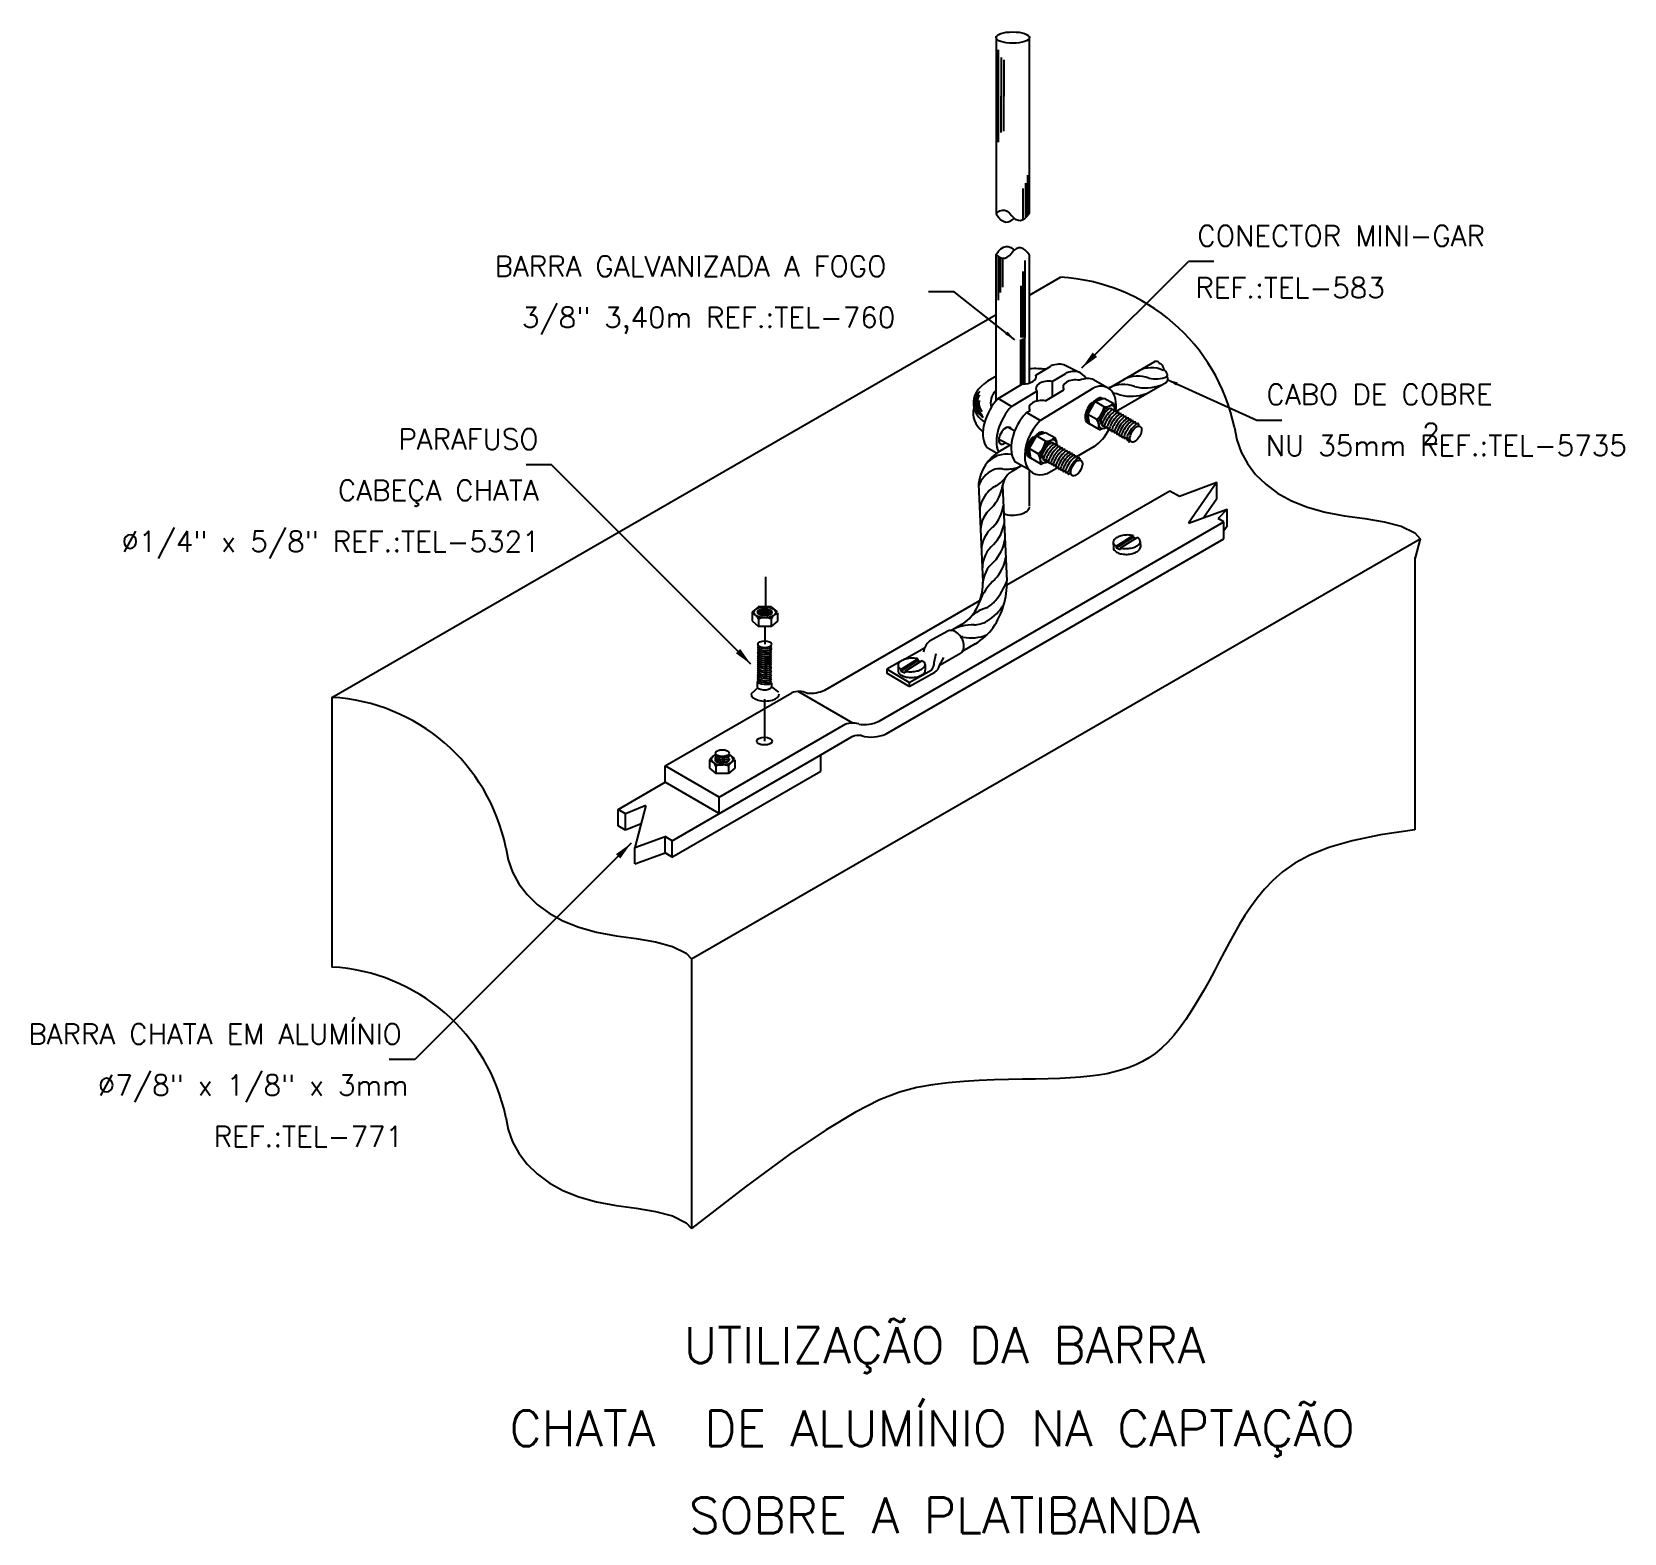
# Model space of a CAD drawing. Header units: millimetres. Extents: x -6509.2 to -6493.7, y -4498 to -4483.3.
import ezdxf
from ezdxf.enums import TextEntityAlignment as Align

# ---------------------------------------------------------------- set-up
doc = ezdxf.new("R2010")
doc.units = ezdxf.units.MM
doc.header["$LTSCALE"] = 10
doc.linetypes.add('DASHDOT', pattern=[1, 0.5, -0.25, 0, -0.25])
doc.layers.add('Termotécnica', color=7, linetype='Continuous')
doc.styles.add('r140', font='romans.shx')
doc.styles.add('r80', font='romans.shx')

msp = doc.modelspace()

# ---------------------------------------------------------------- linework, layer by layer
at = {"layer": 'Termotécnica', "color": 2}
for p, q in [((-6499.801, -4483.353), (-6499.801, -4483.352)), ((-6499.801, -4483.353), (-6499.801, -4485.089)), ((-6499.474, -4485.082), (-6499.474, -4483.355)), ((-6499.801, -4486.916), (-6499.801, -4485.486)), ((-6499.474, -4486.741), (-6499.474, -4485.493)), ((-6498.962, -4486.594), (-6497.921, -4485.553)), ((-6497.671, -4485.553), (-6497.921, -4485.553)), ((-6499.474, -4485.882), (-6499.171, -4485.708)), ((-6500.21, -4485.85), (-6500.46, -4485.85)), ((-6499.617, -4486.319), (-6500.21, -4485.85)), ((-6506.294, -4489.814), (-6499.801, -4486.071)), ((-6498.703, -4486.794), (-6498.249, -4486.532)), ((-6498.626, -4487.015), (-6498.136, -4486.732)), ((-6498.129, -4486.707), (-6497.25, -4487.103)), ((-6498.905, -4487.048), (-6498.833, -4486.923)), ((-6498.743, -4486.892), (-6498.833, -4486.923)), ((-6498.745, -4486.974), (-6498.833, -4486.923)), ((-6498.648, -4486.946), (-6498.743, -4486.892)), ((-6498.817, -4487.098), (-6498.905, -4487.048)), ((-6498.887, -4487.141), (-6498.905, -4487.048)), ((-6498.866, -4486.932), (-6498.854, -4486.938)), ((-6498.855, -4486.933), (-6498.846, -4486.946)), ((-6498.855, -4486.933), (-6498.843, -4486.94)), ((-6498.854, -4486.938), (-6498.848, -4486.948)), ((-6498.672, -4486.991), (-6498.675, -4487.011)), ((-6498.672, -4486.991), (-6498.675, -4487.011)), ((-6498.648, -4487.003), (-6498.651, -4487.024)), ((-6498.63, -4487.014), (-6498.641, -4486.956)), ((-6498.624, -4487.017), (-6498.627, -4487.038)), ((-6498.601, -4487.03), (-6498.603, -4487.05)), ((-6498.575, -4487.045), (-6498.578, -4487.064)), ((-6498.552, -4487.058), (-6498.555, -4487.078)), ((-6498.528, -4487.072), (-6498.531, -4487.092)), ((-6499.618, -4487.211), (-6499.69, -4487.174)), ((-6499.316, -4487.227), (-6499.406, -4487.258)), ((-6499.221, -4487.282), (-6499.316, -4487.227)), ((-6498.792, -4487.196), (-6498.887, -4487.141)), ((-6498.717, -4487.175), (-6498.78, -4487.197)), ((-6498.773, -4487.143), (-6498.762, -4487.137)), ((-6498.773, -4487.143), (-6498.762, -4487.137)), ((-6498.76, -4487.163), (-6498.739, -4487.151)), ((-6498.736, -4487.177), (-6498.715, -4487.165)), ((-6498.713, -4487.191), (-6498.691, -4487.179)), ((-6498.687, -4487.205), (-6498.666, -4487.193)), ((-6498.664, -4487.219), (-6498.643, -4487.207)), ((-6498.64, -4487.233), (-6498.619, -4487.22)), ((-6498.617, -4487.246), (-6498.595, -4487.234)), ((-6498.505, -4487.086), (-6498.507, -4487.105)), ((-6498.482, -4487.099), (-6498.484, -4487.119)), ((-6498.458, -4487.113), (-6498.461, -4487.132)), ((-6498.434, -4487.126), (-6498.437, -4487.145)), ((-6498.408, -4487.139), (-6498.411, -4487.164)), ((-6497.25, -4487.103), (-6497.007, -4487.103)), ((-6499.653, -4487.357), (-6499.774, -4487.293)), ((-6499.762, -4487.405), (-6499.667, -4487.35)), ((-6499.478, -4487.383), (-6499.406, -4487.258)), ((-6499.39, -4487.434), (-6499.478, -4487.383)), ((-6499.46, -4487.477), (-6499.478, -4487.383)), ((-6499.439, -4487.267), (-6499.427, -4487.274)), ((-6499.428, -4487.269), (-6499.419, -4487.281)), ((-6499.428, -4487.269), (-6499.416, -4487.276)), ((-6499.427, -4487.274), (-6499.42, -4487.284)), ((-6499.317, -4487.31), (-6499.406, -4487.258)), ((-6499.245, -4487.327), (-6499.248, -4487.346)), ((-6499.221, -4487.338), (-6499.224, -4487.36)), ((-6499.203, -4487.349), (-6499.214, -4487.292)), ((-6499.197, -4487.352), (-6499.2, -4487.373)), ((-6499.174, -4487.366), (-6499.176, -4487.385)), ((-6499.148, -4487.38), (-6499.151, -4487.399)), ((-6498.593, -4487.26), (-6498.572, -4487.248)), ((-6498.57, -4487.273), (-6498.549, -4487.261)), ((-6498.546, -4487.286), (-6498.525, -4487.274)), ((-6498.522, -4487.3), (-6498.5, -4487.287)), ((-6498.501, -4487.318), (-6498.486, -4487.308)), ((-6504.146, -4487.54), (-6504.396, -4487.54)), ((-6502.197, -4489.49), (-6504.146, -4487.54)), ((-6499.365, -4487.531), (-6499.46, -4487.477)), ((-6499.29, -4487.51), (-6499.353, -4487.532)), ((-6499.346, -4487.479), (-6499.335, -4487.473)), ((-6499.333, -4487.499), (-6499.312, -4487.487)), ((-6499.309, -4487.512), (-6499.288, -4487.5)), ((-6499.285, -4487.526), (-6499.264, -4487.514)), ((-6499.26, -4487.54), (-6499.239, -4487.528)), ((-6499.237, -4487.554), (-6499.216, -4487.542)), ((-6499.125, -4487.394), (-6499.128, -4487.413)), ((-6499.101, -4487.408), (-6499.104, -4487.427)), ((-6499.078, -4487.421), (-6499.08, -4487.441)), ((-6499.054, -4487.435), (-6499.057, -4487.454)), ((-6499.031, -4487.448), (-6499.034, -4487.468)), ((-6499.007, -4487.462), (-6499.01, -4487.481)), ((-6498.981, -4487.475), (-6498.984, -4487.495)), ((-6499.644, -4487.602), (-6499.551, -4487.549)), ((-6499.474, -4487.943), (-6499.474, -4487.596)), ((-6499.213, -4487.568), (-6499.192, -4487.556)), ((-6499.189, -4487.582), (-6499.168, -4487.57)), ((-6499.166, -4487.595), (-6499.145, -4487.583)), ((-6499.143, -4487.609), (-6499.122, -4487.597)), ((-6499.119, -4487.622), (-6499.098, -4487.61)), ((-6499.093, -4487.636), (-6499.072, -4487.624)), ((-6499.973, -4487.728), (-6499.929, -4488.688)), ((-6499.737, -4487.742), (-6499.694, -4488.678)), ((-6499.695, -4488.715), (-6498.101, -4487.794)), ((-6498.101, -4487.794), (-6498.009, -4487.847)), ((-6498.009, -4487.847), (-6497.641, -4487.71)), ((-6497.641, -4487.71), (-6497.921, -4488.112)), ((-6497.641, -4487.874), (-6497.641, -4487.71)), ((-6497.921, -4488.112), (-6497.541, -4487.975)), ((-6497.641, -4487.874), (-6497.769, -4488.057)), ((-6497.541, -4487.975), (-6497.631, -4488.066)), ((-6497.541, -4488.14), (-6497.541, -4487.975)), ((-6500.147, -4489.586), (-6497.573, -4488.099)), ((-6497.573, -4488.099), (-6497.631, -4488.066)), ((-6497.573, -4488.263), (-6497.573, -4488.099)), ((-6497.541, -4488.14), (-6497.573, -4488.186)), ((-6502.779, -4492.371), (-6495.656, -4488.265)), ((-6500.875, -4490.17), (-6497.573, -4488.263)), ((-6498.656, -4488.298), (-6498.654, -4488.354)), ((-6498.627, -4488.336), (-6498.462, -4488.233)), ((-6498.627, -4488.353), (-6498.461, -4488.249)), ((-6498.585, -4488.353), (-6498.42, -4488.25)), ((-6498.462, -4488.233), (-6498.461, -4488.249)), ((-6498.461, -4488.249), (-6498.435, -4488.26)), ((-6498.392, -4488.289), (-6498.39, -4488.345)), ((-6498.627, -4488.336), (-6498.627, -4488.353)), ((-6498.627, -4488.353), (-6498.585, -4488.37)), ((-6498.585, -4488.353), (-6498.585, -4488.37)), ((-6495.706, -4488.445), (-6495.706, -4491.11)), ((-6502.126, -4488.931), (-6502.181, -4488.977)), ((-6502.004, -4488.928), (-6502.118, -4488.928)), ((-6501.996, -4488.931), (-6501.942, -4488.978)), ((-6501.474, -4489.742), (-6499.958, -4488.867)), ((-6502.185, -4488.986), (-6502.185, -4489.067)), ((-6502.185, -4489.067), (-6502.124, -4489.121)), ((-6502.123, -4489.047), (-6502.124, -4489.121)), ((-6502, -4489.047), (-6502, -4489.121)), ((-6501.938, -4489.068), (-6502, -4489.121)), ((-6501.938, -4488.987), (-6501.938, -4489.068)), ((-6500.24, -4489.16), (-6500.134, -4489.099)), ((-6502, -4489.121), (-6502.124, -4489.121)), ((-6500.279, -4489.169), (-6500.452, -4489.266)), ((-6502.133, -4489.351), (-6502.118, -4489.345)), ((-6502.133, -4489.409), (-6502.118, -4489.403)), ((-6502.132, -4489.312), (-6502.124, -4489.309)), ((-6502.132, -4489.331), (-6502.118, -4489.325)), ((-6502.132, -4489.37), (-6502.118, -4489.364)), ((-6502.132, -4489.389), (-6502.118, -4489.384)), ((-6501.995, -4489.363), (-6502.01, -4489.354)), ((-6501.995, -4489.382), (-6502.01, -4489.373)), ((-6501.995, -4489.402), (-6502.01, -4489.393)), ((-6501.995, -4489.421), (-6502.01, -4489.412)), ((-6501.994, -4489.324), (-6502.009, -4489.315)), ((-6501.994, -4489.344), (-6502.009, -4489.335)), ((-6500.154, -4489.39), (-6500.347, -4489.498)), ((-6500.128, -4489.362), (-6500.003, -4489.289)), ((-6502.134, -4489.544), (-6502.119, -4489.538)), ((-6502.133, -4489.428), (-6502.119, -4489.422)), ((-6502.133, -4489.447), (-6502.119, -4489.442)), ((-6502.133, -4489.467), (-6502.119, -4489.461)), ((-6502.133, -4489.486), (-6502.119, -4489.48)), ((-6502.133, -4489.505), (-6502.119, -4489.5)), ((-6502.133, -4489.524), (-6502.119, -4489.518)), ((-6502.133, -4489.563), (-6502.119, -4489.557)), ((-6501.995, -4489.44), (-6502.01, -4489.431)), ((-6501.995, -4489.46), (-6502.01, -4489.451)), ((-6501.995, -4489.479), (-6502.01, -4489.47)), ((-6501.995, -4489.498), (-6502.01, -4489.489)), ((-6501.995, -4489.518), (-6502.01, -4489.509)), ((-6501.995, -4489.537), (-6502.01, -4489.528)), ((-6501.996, -4489.556), (-6502.01, -4489.547)), ((-6501.996, -4489.575), (-6502.01, -4489.567)), ((-6500.759, -4489.502), (-6500.757, -4489.558)), ((-6500.731, -4489.54), (-6500.565, -4489.437)), ((-6500.731, -4489.557), (-6500.565, -4489.453)), ((-6500.731, -4489.54), (-6500.731, -4489.557)), ((-6500.731, -4489.557), (-6500.689, -4489.574)), ((-6500.689, -4489.557), (-6500.523, -4489.454)), ((-6500.689, -4489.557), (-6500.689, -4489.574)), ((-6500.565, -4489.437), (-6500.565, -4489.453)), ((-6500.565, -4489.453), (-6500.539, -4489.464)), ((-6500.495, -4489.493), (-6500.493, -4489.549)), ((-6502.127, -4489.717), (-6502.196, -4489.779)), ((-6502.135, -4489.661), (-6502.136, -4489.699)), ((-6502.135, -4489.603), (-6502.12, -4489.597)), ((-6502.135, -4489.622), (-6502.121, -4489.616)), ((-6502.135, -4489.641), (-6502.121, -4489.635)), ((-6502.135, -4489.661), (-6502.121, -4489.655)), ((-6502.133, -4489.583), (-6502.119, -4489.577)), ((-6501.996, -4489.633), (-6502.011, -4489.625)), ((-6501.996, -4489.653), (-6502.011, -4489.644)), ((-6501.996, -4489.672), (-6502.011, -4489.663)), ((-6501.996, -4489.595), (-6502.01, -4489.586)), ((-6501.996, -4489.614), (-6502.01, -4489.605)), ((-6501.996, -4489.672), (-6501.997, -4489.711)), ((-6501.997, -4489.711), (-6501.929, -4489.764)), ((-6500.945, -4490.046), (-6500.147, -4489.586)), ((-6506.294, -4489.814), (-6506.294, -4492.45)), ((-6503.036, -4490.484), (-6501.798, -4489.769)), ((-6501.202, -4490.065), (-6501.736, -4489.756)), ((-6502.508, -4490.789), (-6501.27, -4490.074)), ((-6501.514, -4490.375), (-6501.207, -4490.198)), ((-6502.508, -4490.789), (-6503.036, -4490.484)), ((-6503.036, -4490.644), (-6503.036, -4490.484)), ((-6502.968, -4491.215), (-6501.514, -4490.375)), ((-6502.601, -4490.425), (-6502.601, -4490.506)), ((-6502.601, -4490.506), (-6502.539, -4490.559)), ((-6502.543, -4490.369), (-6502.597, -4490.416)), ((-6502.547, -4490.375), (-6502.539, -4490.372)), ((-6502.547, -4490.395), (-6502.532, -4490.389)), ((-6502.547, -4490.414), (-6502.532, -4490.408)), ((-6502.543, -4490.432), (-6502.532, -4490.428)), ((-6502.539, -4490.485), (-6502.539, -4490.559)), ((-6502.409, -4490.387), (-6502.424, -4490.379)), ((-6502.409, -4490.406), (-6502.424, -4490.398)), ((-6502.409, -4490.426), (-6502.424, -4490.417)), ((-6502.416, -4490.485), (-6502.416, -4490.559)), ((-6502.354, -4490.505), (-6502.416, -4490.559)), ((-6502.412, -4490.369), (-6502.358, -4490.415)), ((-6502.354, -4490.425), (-6502.354, -4490.505)), ((-6501.514, -4490.535), (-6501.514, -4490.375)), ((-6503.496, -4490.91), (-6503.036, -4490.644)), ((-6502.508, -4490.949), (-6503.036, -4490.644)), ((-6502.969, -4491.375), (-6501.514, -4490.534)), ((-6502.416, -4490.559), (-6502.539, -4490.559)), ((-6502.508, -4490.949), (-6502.508, -4490.789)), ((-6503.496, -4491.07), (-6503.496, -4490.91)), ((-6503.423, -4490.952), (-6503.496, -4490.91)), ((-6503.226, -4490.871), (-6503.423, -4490.952)), ((-6503.423, -4491.112), (-6503.423, -4490.952)), ((-6503.226, -4490.871), (-6503.332, -4491.281)), ((-6503.423, -4491.112), (-6503.496, -4491.07)), ((-6503.272, -4491.05), (-6503.423, -4491.112)), ((-6503.369, -4491.24), (-6505.484, -4493.355)), ((-6503.332, -4491.281), (-6503.037, -4491.175)), ((-6503.332, -4491.441), (-6503.332, -4491.281)), ((-6502.968, -4491.215), (-6503.037, -4491.175)), ((-6503.037, -4491.335), (-6503.037, -4491.175)), ((-6502.968, -4491.375), (-6502.968, -4491.215)), ((-6503.332, -4491.441), (-6503.037, -4491.335)), ((-6502.968, -4491.375), (-6503.037, -4491.335)), ((-6502.779, -4492.371), (-6502.779, -4495.006)), ((-6505.484, -4493.355), (-6505.734, -4493.355))]:
    msp.add_line(p, q, dxfattribs=at)
at = {"layer": 'Termotécnica', "color": 1}
for p, q in [((-6499.776, -4483.937), (-6499.776, -4483.486)), ((-6499.75, -4483.559), (-6499.75, -4483.939)), ((-6499.724, -4483.581), (-6499.724, -4483.939)), ((-6499.776, -4484.388), (-6499.776, -4483.937)), ((-6499.75, -4484.294), (-6499.75, -4483.939)), ((-6499.724, -4484.279), (-6499.724, -4483.939)), ((-6499.492, -4484.711), (-6499.492, -4485.098)), ((-6499.535, -4485.136), (-6499.535, -4484.84)), ((-6499.513, -4484.787), (-6499.513, -4485.12)), ((-6499.777, -4485.933), (-6499.777, -4485.505)), ((-6499.757, -4485.857), (-6499.757, -4485.517)), ((-6499.737, -4485.522), (-6499.737, -4485.803)), ((-6499.539, -4485.65), (-6499.539, -4486.295)), ((-6499.519, -4485.545), (-6499.519, -4486.295)), ((-6499.56, -4485.791), (-6499.56, -4486.295)), ((-6499.519, -4486.749), (-6499.519, -4486.295)), ((-6499.56, -4486.76), (-6499.56, -4486.315)), ((-6499.539, -4486.749), (-6499.539, -4486.305))]:
    msp.add_line(p, q, dxfattribs=at)
at = {"layer": 'Termotécnica', "color": 3}
for p, q in [((-6499.411, -4486.666), (-6499.264, -4486.576)), ((-6498.99, -4486.638), (-6499.125, -4486.571)), ((-6499.78, -4486.894), (-6499.543, -4486.749)), ((-6499.411, -4486.666), (-6499.411, -4486.691)), ((-6499.251, -4486.727), (-6499.12, -4486.647)), ((-6499.251, -4486.727), (-6499.251, -4486.877)), ((-6498.717, -4486.786), (-6498.847, -4486.711)), ((-6499.649, -4486.97), (-6499.78, -4486.894)), ((-6499.649, -4486.97), (-6499.403, -4486.82)), ((-6499.403, -4486.82), (-6499.403, -4486.919)), ((-6499.37, -4487.107), (-6498.841, -4486.785)), ((-6499.316, -4486.916), (-6499.138, -4486.808)), ((-6499.503, -4487.031), (-6499.469, -4487.01)), ((-6499.37, -4487.107), (-6499.503, -4487.031)), ((-6498.626, -4487.036), (-6498.627, -4487.033)), ((-6499.796, -4487.428), (-6499.889, -4487.374)), ((-6499.199, -4487.372), (-6499.199, -4487.369)), ((-6499.012, -4487.459), (-6498.837, -4487.36)), ((-6499.477, -4487.591), (-6499.611, -4487.515)), ((-6499.3, -4487.625), (-6499.193, -4487.563))]:
    msp.add_line(p, q, dxfattribs=at)
at = {"layer": 'Termotécnica', "color": 1, "linetype": 'DASHDOT', "ltscale": 2}
for p, q in [((-6502.054, -4488.635), (-6502.055, -4489.011)), ((-6502.062, -4489.121), (-6502.063, -4489.295)), ((-6502.065, -4489.832), (-6502.066, -4490.242))]:
    msp.add_line(p, q, dxfattribs=at)
at = {"layer": 'Termotécnica', "color": 2, "ltscale": 1.6}
for p, q in [((-6500.502, -4489.333), (-6500.697, -4489.443)), ((-6500.406, -4489.473), (-6500.387, -4489.386)), ((-6500.742, -4489.468), (-6500.869, -4489.539)), ((-6500.869, -4489.539), (-6500.869, -4489.578)), ((-6500.65, -4489.669), (-6500.869, -4489.539)), ((-6500.65, -4489.669), (-6500.434, -4489.548)), ((-6500.65, -4489.708), (-6500.401, -4489.568)), ((-6500.354, -4489.503), (-6500.313, -4489.424)), ((-6500.65, -4489.708), (-6500.869, -4489.578)), ((-6500.65, -4489.669), (-6500.65, -4489.708))]:
    msp.add_line(p, q, dxfattribs=at)
at = {"layer": 'Termotécnica', "color": 2}
for points in [[(-6499.801, -4485.089), (-6499.787, -4485.075), (-6499.763, -4485.06), (-6499.739, -4485.052), (-6499.716, -4485.053), (-6499.692, -4485.063), (-6499.669, -4485.08), (-6499.646, -4485.106)], [(-6499.801, -4485.089), (-6499.777, -4485.121), (-6499.753, -4485.145), (-6499.729, -4485.161), (-6499.705, -4485.168), (-6499.681, -4485.167), (-6499.658, -4485.157), (-6499.635, -4485.14), (-6499.625, -4485.129)], [(-6499.474, -4485.082), (-6499.496, -4485.111), (-6499.518, -4485.133), (-6499.539, -4485.148), (-6499.561, -4485.155), (-6499.582, -4485.154), (-6499.604, -4485.146), (-6499.625, -4485.13), (-6499.646, -4485.106)], [(-6499.801, -4485.485), (-6499.776, -4485.453), (-6499.753, -4485.429), (-6499.729, -4485.414), (-6499.705, -4485.406), (-6499.681, -4485.407), (-6499.658, -4485.417), (-6499.635, -4485.434), (-6499.625, -4485.445)], [(-6499.801, -4485.485), (-6499.787, -4485.499), (-6499.763, -4485.515), (-6499.739, -4485.522), (-6499.716, -4485.521), (-6499.692, -4485.511), (-6499.669, -4485.494), (-6499.646, -4485.468)], [(-6499.474, -4485.493), (-6499.496, -4485.463), (-6499.518, -4485.441), (-6499.539, -4485.426), (-6499.561, -4485.42), (-6499.582, -4485.42), (-6499.604, -4485.429), (-6499.625, -4485.444), (-6499.646, -4485.468)], [(-6497.471, -4487.175), (-6497.471, -4487.175), (-6497.446, -4487.297), (-6497.404, -4487.416), (-6497.343, -4487.529), (-6497.263, -4487.634), (-6497.165, -4487.731), (-6497.048, -4487.817), (-6496.912, -4487.892), (-6496.757, -4487.955), (-6496.583, -4488.003), (-6496.393, -4488.038), (-6496.197, -4488.066), (-6496.008, -4488.098), (-6495.841, -4488.142), (-6495.707, -4488.207), (-6495.656, -4488.265)], [(-6495.656, -4488.265), (-6495.656, -4488.265), (-6495.705, -4488.451)], [(-6495.706, -4491.11), (-6496.041, -4491.158), (-6496.319, -4491.216), (-6496.547, -4491.283), (-6496.732, -4491.357), (-6496.881, -4491.436), (-6497, -4491.519), (-6497.096, -4491.604), (-6497.177, -4491.69), (-6497.247, -4491.775), (-6497.311, -4491.86), (-6497.368, -4491.945), (-6497.421, -4492.031), (-6497.471, -4492.118), (-6497.519, -4492.206), (-6497.566, -4492.297), (-6497.615, -4492.39), (-6497.666, -4492.487), (-6497.718, -4492.584), (-6497.773, -4492.682), (-6497.83, -4492.779), (-6497.887, -4492.872), (-6497.946, -4492.961), (-6498.005, -4493.044), (-6498.064, -4493.119), (-6498.124, -4493.186), (-6498.184, -4493.244), (-6498.244, -4493.294), (-6498.306, -4493.337), (-6498.369, -4493.374), (-6498.434, -4493.406), (-6498.501, -4493.433), (-6498.57, -4493.456), (-6498.643, -4493.475), (-6498.719, -4493.492), (-6498.799, -4493.506), (-6498.884, -4493.517), (-6498.976, -4493.527), (-6499.074, -4493.534), (-6499.179, -4493.539), (-6499.292, -4493.542), (-6499.414, -4493.545), (-6499.543, -4493.547), (-6499.68, -4493.549), (-6499.821, -4493.553), (-6499.967, -4493.559), (-6500.117, -4493.568), (-6500.269, -4493.582), (-6500.421, -4493.601), (-6500.577, -4493.628), (-6500.745, -4493.673), (-6500.94, -4493.749), (-6501.175, -4493.867), (-6501.463, -4494.04), (-6501.818, -4494.279), (-6502.252, -4494.597), (-6502.779, -4495.006)], [(-6504.594, -4491.281), (-6504.594, -4491.281), (-6504.569, -4491.403), (-6504.527, -4491.522), (-6504.466, -4491.635), (-6504.386, -4491.74), (-6504.288, -4491.837), (-6504.171, -4491.923), (-6504.035, -4491.999), (-6503.88, -4492.061), (-6503.706, -4492.109), (-6503.516, -4492.144), (-6503.32, -4492.172), (-6503.131, -4492.204), (-6502.963, -4492.248), (-6502.83, -4492.313), (-6502.779, -4492.371)], [(-6504.594, -4493.916), (-6504.594, -4493.916), (-6504.569, -4494.039), (-6504.527, -4494.158), (-6504.466, -4494.27), (-6504.386, -4494.376), (-6504.288, -4494.472), (-6504.171, -4494.559), (-6504.035, -4494.634), (-6503.88, -4494.696), (-6503.706, -4494.745), (-6503.516, -4494.779), (-6503.32, -4494.808), (-6503.131, -4494.839), (-6502.963, -4494.883), (-6502.83, -4494.949), (-6502.779, -4495.006)]]:
    msp.add_lwpolyline(points, dxfattribs=at)
for points in [[(-6498.462, -4488.233, 0.016409), (-6498.472, -4488.231, 0.051099), (-6498.526, -4488.227, 0.051099), (-6498.579, -4488.235, 0.064948), (-6498.618, -4488.25, 0.104203), (-6498.648, -4488.275, 0.174705), (-6498.656, -4488.298, 0.174705), (-6498.647, -4488.32, 0.06738), (-6498.627, -4488.336, 0.064948)], [(-6498.585, -4488.353, 0.016409), (-6498.575, -4488.356, 0.051099), (-6498.521, -4488.359, 0.051099), (-6498.468, -4488.352, 0.064948), (-6498.429, -4488.337, 0.104203), (-6498.399, -4488.311, 0.174705), (-6498.392, -4488.289, 0.174705)], [(-6498.392, -4488.289, 0.174705), (-6498.4, -4488.267, 0.06738), (-6498.42, -4488.25, 0.064948)], [(-6498.654, -4488.354, 0.174705), (-6498.645, -4488.376, 0.104203), (-6498.613, -4488.399, 0.064948), (-6498.573, -4488.412, 0.051099), (-6498.519, -4488.416, 0.051099), (-6498.466, -4488.408, 0.064948), (-6498.427, -4488.393, 0.104203), (-6498.397, -4488.368, 0.174705), (-6498.39, -4488.345, 0.174705)], [(-6500.565, -4489.437, 0.016409), (-6500.576, -4489.435, 0.051099), (-6500.63, -4489.431, 0.051099), (-6500.683, -4489.439, 0.064948), (-6500.722, -4489.454, 0.104203), (-6500.752, -4489.479, 0.174705), (-6500.759, -4489.502, 0.174705), (-6500.751, -4489.524, 0.06738), (-6500.731, -4489.54, 0.064948)], [(-6500.757, -4489.558, 0.174705), (-6500.749, -4489.58, 0.104203), (-6500.717, -4489.603, 0.064948), (-6500.677, -4489.616, 0.051099), (-6500.623, -4489.62, 0.051099), (-6500.57, -4489.612, 0.064948), (-6500.53, -4489.597, 0.104203), (-6500.501, -4489.572, 0.174705), (-6500.493, -4489.549, 0.174705)], [(-6500.689, -4489.557, 0.016409), (-6500.679, -4489.56, 0.051099), (-6500.625, -4489.563, 0.051099), (-6500.572, -4489.556, 0.064948), (-6500.532, -4489.541, 0.104203), (-6500.503, -4489.515, 0.174705), (-6500.495, -4489.493, 0.174705)], [(-6500.495, -4489.493, 0.174705), (-6500.504, -4489.471, 0.06738), (-6500.523, -4489.454, 0.064948)]]:
    msp.add_lwpolyline(points, format="xyb", dxfattribs=at)
for centre, radius, start, end in [((-6499.273, -4487.545), 1.84, 11.6138, 86.8227), ((-6498.935, -4486.947), 0.192, 307.9969, 352.0248), ((-6498.733, -4486.863), 0.111, 263.8108, 314.501), ((-6498.656, -4486.959), 0.0144, 10.8846, 60), ((-6498.907, -4487.164), 0.112, 345.5818, 36.1065), ((-6498.785, -4487.183), 0.0144, 240, 289.1165), ((-6499.508, -4487.282), 0.192, 307.9969, 352.0248), ((-6499.306, -4487.199), 0.111, 263.8108, 314.501), ((-6499.228, -4487.294), 0.0144, 10.8846, 60), ((-6499.529, -4487.787), 0.448, 121.3735, 172.4455), ((-6499.48, -4487.5), 0.112, 345.5818, 36.1065), ((-6499.358, -4487.519), 0.0144, 240, 289.1165), ((-6499.538, -4487.774), 0.202, 118.1439, 171.0345), ((-6500.496, -4488.687), 0.567, 329.3673, 359.8749), ((-6500.495, -4488.688), 0.801, 326.3266, 0.729), ((-6502.118, -4488.94), 0.0123, 89.7946, 130.6792), ((-6502.004, -4488.94), 0.0123, 48.9111, 89.7946), ((-6502.173, -4488.987), 0.0123, 130.6792, 179.7946), ((-6502.211, -4489.085), 0.0953, 23.6054, 74.2956), ((-6502.062, -4489.2), 0.165, 67.7915, 111.8194), ((-6501.913, -4489.086), 0.0956, 105.3764, 155.9011), ((-6500.367, -4488.736), 0.432, 302.5954, 326.1684), ((-6500.331, -4488.752), 0.63, 301.4649, 322.9287), ((-6500.357, -4489.389), 0.155, 127.6007, 173.1919), ((-6506.396, -4491.651), 1.84, 11.6138, 86.8227), ((-6501.728, -4489.952), 0.196, 66.8897, 110.9221), ((-6501.619, -4489.428), 0.346, 264.5627, 294.7816), ((-6501.205, -4490.274), 0.209, 73.005, 110.2803), ((-6501.143, -4490.357), 0.171, 81.1519, 112.1551), ((-6501.091, -4489.733), 0.346, 261.1824, 294.9319), ((-6501.019, -4489.856), 0.346, 253.6183, 294.7816), ((-6502.589, -4490.425), 0.0123, 130.9859, 180.1013), ((-6502.626, -4490.524), 0.0953, 23.9121, 74.6023), ((-6502.535, -4490.378), 0.0123, 119.233, 130.9859), ((-6502.477, -4490.638), 0.165, 68.0982, 112.1261), ((-6502.328, -4490.523), 0.0956, 105.6831, 156.2078), ((-6502.421, -4490.378), 0.0123, 49.2178, 56.3932), ((-6506.396, -4494.287), 1.84, 11.6138, 86.8227)]:
    msp.add_arc(centre, radius, start, end, dxfattribs=at)
at = {"layer": 'Termotécnica', "color": 1}
for centre, radius, start, end in [((-6498.282, -4486.861), 0.269, 64.7501, 118.5541), ((-6498.557, -4487.072), 0.315, 69.843, 115.9699), ((-6498.414, -4486.978), 0.303, 69.4026, 117.097), ((-6498.342, -4486.329), 0.46, 256.6483, 289.3305), ((-6498.24, -4486.437), 0.265, 255.1412, 294.3446), ((-6499.84, -4486.937), 0.164, 136.5351, 237.755), ((-6499.831, -4486.939), 0.156, 147.6873, 229.4287), ((-6499.833, -4486.936), 0.136, 170.4215, 217.651), ((-6498.692, -4487.121), 0.282, 68.5056, 82.608), ((-6498.483, -4486.411), 0.46, 256.6483, 289.3305), ((-6499.695, -4487.697), 0.261, 79.3095, 139.9143), ((-6499.718, -4487.834), 0.267, 115.3249, 161.8265), ((-6499.766, -4487.742), 0.163, 79.7402, 114.0359), ((-6499.979, -4487.449), 0.347, 298.8956, 320.4826), ((-6499.706, -4487.349), 0.234, 262.4422, 273.2331), ((-6499.713, -4487.145), 0.439, 272.5867, 288.8978), ((-6499.675, -4488.005), 0.286, 136.5793, 178.752), ((-6499.726, -4487.938), 0.203, 114.7082, 140.3523), ((-6500.143, -4487.68), 0.411, 316.6229, 351.2917), ((-6499.667, -4488.186), 0.286, 128.5238, 178.752), ((-6500.117, -4487.879), 0.393, 316.2156, 351.8391), ((-6499.648, -4488.381), 0.296, 128.9493, 179.4333), ((-6500.109, -4488.049), 0.393, 316.2156, 351.8391), ((-6499.639, -4488.551), 0.296, 128.9493, 179.4333), ((-6500.105, -4488.217), 0.393, 316.2156, 351.8391), ((-6500.095, -4488.387), 0.393, 316.2156, 351.8391), ((-6499.636, -4488.719), 0.296, 128.9493, 179.4333), ((-6499.423, -4489.088), 0.579, 132.0971, 158.8919), ((-6500.336, -4488.426), 0.689, 319.8479, 338.5809), ((-6499.794, -4489.294), 0.369, 106.0316, 139.0788), ((-6500.003, -4488.713), 0.25, 295.5473, 320.9878), ((-6500.18, -4488.613), 0.542, 302.4842, 327.2256), ((-6500.034, -4488.8), 0.306, 273.1505, 298.1266), ((-6500.025, -4489.551), 0.446, 88.8936, 118.7856), ((-6500.154, -4489.415), 0.194, 81.1649, 87.9463), ((-6500.042, -4488.848), 0.385, 257.7692, 293.4961)]:
    msp.add_arc(centre, radius, start, end, dxfattribs=at)
at = {"layer": 'Termotécnica', "color": 2, "ltscale": 1.6}
for centre, start, end in [((-6500.51, -4489.476), 316.3961, 1.4863), ((-6500.455, -4489.479), 301.3156, 346.4059)]:
    msp.add_arc(centre, 0.104, start, end, dxfattribs=at)
at = {"layer": 'Termotécnica', "color": 2}
for centre, major_axis, ratio in [((-6499.638, -4483.365), (-0.163, 0), 0.340909), ((-6498.435, -4487.241), (-0.0434, -0.0751), 0.500279), ((-6499.014, -4487.572), (-0.0434, -0.0751), 0.500279), ((-6502.062, -4488.982), (0.107, 0), 0.500279), ((-6502.062, -4488.982), (0.0702, -0.0003), 0.500279), ((-6502.063, -4489.295), (0.066, -0.0002), 0.509483), ((-6502.477, -4490.359), (0.066, 0.0001), 0.509483), ((-6502.066, -4490.242), (0.075, -0.0003), 0.500279)]:
    msp.add_ellipse(centre, major_axis=major_axis, ratio=ratio, dxfattribs=at)
for centre, major_axis, ratio, start_param, end_param in [((-6499.443, -4486.927), (0.577, 0.014), 0.564445, 1.332797, 1.609291), ((-6498.231, -4486.572), (-0.023, 0.0369), 0.840361, 4.66795, 6.283185), ((-6498.186, -4486.587), (-0.0182, 0.0314), 0.509483, 3.143946, 6.283185), ((-6498.15, -4486.649), (-0.0182, 0.0314), 0.509483, 3.141593, 6.283185), ((-6499.446, -4486.928), (-0.577, -0.014), 0.564918, 5.364935, 6.891096), ((-6498.158, -4486.697), (-0.0201, 0.0363), 0.886479, 3.141593, 4.783167), ((-6499.429, -4486.923), (0.425, 0.01), 0.564445, 2.623453, 3.336274), ((-6498.836, -4487.014), (-0.072, -0.123), 0.440757, 3.023327, 4.28105), ((-6498.824, -4487.02), (-0.072, -0.123), 0.440757, 3.185665, 4.034466), ((-6499.448, -4487.032), (0.577, 0.014), 0.564445, 2.959952, 3.711341), ((-6498.84, -4487.011), (-0.069, -0.118), 0.499695, -1.988379, 0.104156), ((-6498.828, -4487.018), (-0.069, -0.118), 0.499695, 4.294745, 6.435996), ((-6498.715, -4487.074), (-0.063, -0.108), 0.500279, -3.871922, 0.848217), ((-6498.715, -4487.074), (-0.047, -0.0813), 0.500279, 2.861531, 6.228609), ((-6499.408, -4487.349), (-0.072, -0.123), 0.440757, 3.023327, 4.28105), ((-6499.397, -4487.356), (-0.072, -0.123), 0.440757, 3.185665, 4.034466), ((-6499.413, -4487.346), (-0.069, -0.118), 0.499695, -1.988379, 0.104156), ((-6499.401, -4487.353), (-0.069, -0.118), 0.499695, 4.294745, 6.435996), ((-6499.288, -4487.409), (-0.063, -0.108), 0.500279, -3.871922, 0.848217), ((-6499.288, -4487.409), (-0.047, -0.0813), 0.500279, 2.861531, 6.228609), ((-6499.637, -4487.949), (-0.164, 0), 0.512404, 0.992742, 3.124794), ((-6500.216, -4489.279), (0.062, -0.111), 0.708671, 0, 3.141593), ((-6502.067, -4489.705), (-0.0701, 0.0003), 0.500279, 6.141843, 9.272385), ((-6502.058, -4489.781), (0.138, 0), 0.500279, 3.123624, 6.31293), ((-6502.478, -4490.42), (-0.107, 0), 0.500279, 5.414719, 10.426914), ((-6502.478, -4490.42), (0.0702, 0.0001), 0.500279, 2.686448, 6.55275)]:
    msp.add_ellipse(centre, major_axis=major_axis, ratio=ratio, start_param=start_param, end_param=end_param, dxfattribs=at)
at = {"layer": 'Termotécnica', "color": 3}
for centre, major_axis, ratio, start_param, end_param in [((-6499.289, -4486.88), (0.176, 0.304), 0.605501, 0.060817, 0.664133), ((-6499.145, -4486.951), (0.176, 0.304), 0.605501, 5.951176, 6.947318), ((-6499.531, -4486.679), (-0.122, 0), 0.577432, 1.471972, 3.327416), ((-6499.289, -4486.794), (-0.123, 0), 0.574214, 4.402587, 6.65805), ((-6499.023, -4486.782), (-0.123, 0), 0.574214, 4.402587, 6.65805), ((-6499.012, -4487.02), (0.176, 0.304), 0.605501, 0.050793, 0.654032), ((-6498.881, -4487.095), (0.176, 0.304), 0.605501, 5.312086, 6.887493), ((-6499.678, -4487.106), (0.174, 0.301), 0.605501, 1.180363, 2.787882), ((-6499.355, -4486.983), (-0.123, 0), 0.574214, 4.392401, 6.664633), ((-6499.546, -4487.181), (0.174, 0.301), 0.605501, 1.18345, 2.730923), ((-6499.402, -4487.243), (0.174, 0.301), 0.605501, 1.176199, 2.925575), ((-6499.713, -4487.256), (-0.047, -0.0813), 0.500279, 2.679526, 7.156957), ((-6499.269, -4487.32), (0.174, 0.301), 0.605501, 1.175884, 3.777677), ((-6498.882, -4487.095), (0.176, 0.304), 0.605501, 4.057273, 4.750279), ((-6499.68, -4487.103), (0.174, 0.301), 0.605501, 2.795541, 2.925575)]:
    msp.add_ellipse(centre, major_axis=major_axis, ratio=ratio, start_param=start_param, end_param=end_param, dxfattribs=at)
at = {"layer": 'Termotécnica', "color": 1}
for centre, major_axis, ratio, start_param, end_param in [((-6498.728, -4487.069), (-0.056, -0.0809), 0.279135, 3.653434, 5.169979), ((-6498.728, -4487.069), (-0.056, -0.0809), 0.279135, 3.653434, 5.169979), ((-6498.704, -4487.083), (-0.0562, -0.0808), 0.281547, 3.158868, 6.283185), ((-6498.68, -4487.096), (-0.0562, -0.0808), 0.281547, 3.158868, 6.283185), ((-6498.656, -4487.11), (-0.0562, -0.0808), 0.281547, 3.158868, 6.283185), ((-6498.631, -4487.124), (-0.0562, -0.0808), 0.281547, 3.158868, 6.283185), ((-6498.608, -4487.138), (-0.0562, -0.0808), 0.281547, 3.158868, 6.283185), ((-6498.584, -4487.152), (-0.0562, -0.0808), 0.281547, 3.158868, 6.283185), ((-6498.56, -4487.166), (-0.0562, -0.0808), 0.281547, 3.158868, 6.283185), ((-6498.537, -4487.179), (-0.0562, -0.0808), 0.281547, 3.158868, 6.283185), ((-6498.514, -4487.193), (-0.0562, -0.0808), 0.281547, 3.158868, 6.283185), ((-6498.49, -4487.206), (-0.0562, -0.0808), 0.281547, 3.158868, 6.283185), ((-6498.464, -4487.22), (-0.0562, -0.0808), 0.281547, 3.158868, 6.283185), ((-6499.301, -4487.404), (-0.056, -0.0809), 0.279135, 3.653434, 5.169979), ((-6499.277, -4487.419), (-0.0562, -0.0808), 0.281547, 3.158868, 6.283185), ((-6499.253, -4487.432), (-0.0562, -0.0808), 0.281547, 3.158868, 6.283185), ((-6499.229, -4487.445), (-0.0562, -0.0808), 0.281547, 3.158868, 6.283185), ((-6499.204, -4487.46), (-0.0562, -0.0808), 0.281547, 3.158868, 6.283185), ((-6499.181, -4487.473), (-0.0562, -0.0808), 0.281547, 3.158868, 6.283185), ((-6498.447, -4487.241), (0.0541, 0.0782), 0.279135, 1.992205, 3.141593), ((-6499.157, -4487.487), (-0.0562, -0.0808), 0.281547, 3.158868, 6.283185), ((-6499.133, -4487.501), (-0.0562, -0.0808), 0.281547, 3.158868, 6.283185), ((-6499.11, -4487.514), (-0.0562, -0.0808), 0.281547, 3.158868, 6.283185), ((-6499.087, -4487.528), (-0.0562, -0.0808), 0.281547, 3.158868, 6.283185), ((-6499.063, -4487.541), (-0.0562, -0.0808), 0.281547, 3.158868, 6.283185), ((-6499.037, -4487.555), (-0.0562, -0.0808), 0.281547, 3.158868, 6.283185), ((-6502.062, -4488.994), (0.0702, -0.0003), 0.500279, 0.18491, 2.972727), ((-6502.062, -4489.006), (0.0702, -0.0003), 0.500279, 0.364789, 2.778721), ((-6502.062, -4489.019), (0.0702, -0.0003), 0.500279, 0.558566, 2.581302), ((-6502.062, -4489.031), (0.0702, -0.0003), 0.500279, 0.785292, 2.36675), ((-6502.062, -4489.043), (0.0702, -0.0003), 0.500279, 1.074262, 2.069382), ((-6502.064, -4489.376), (0.0693, -0.0061), 0.281547, 3.158868, 6.283185), ((-6502.064, -4489.396), (0.0693, -0.0061), 0.281547, 3.158868, 6.283185), ((-6502.064, -4489.318), (0.0693, -0.0061), 0.281547, 3.158868, 6.283185), ((-6502.064, -4489.338), (0.0693, -0.0061), 0.281547, 3.158868, 6.283185), ((-6502.063, -4489.357), (0.0693, -0.0061), 0.281547, 3.158868, 6.283185), ((-6502.064, -4489.415), (0.0693, -0.0061), 0.281547, 3.158868, 6.283185), ((-6502.065, -4489.55), (0.0693, -0.0061), 0.281547, 3.158868, 6.283185), ((-6502.065, -4489.57), (0.0693, -0.0061), 0.281547, 3.158868, 6.283185), ((-6502.064, -4489.434), (0.0693, -0.0061), 0.281547, 3.158868, 6.283185), ((-6502.064, -4489.454), (0.0693, -0.0061), 0.281547, 3.158868, 6.283185), ((-6502.064, -4489.473), (0.0693, -0.0061), 0.281547, 3.158868, 6.283185), ((-6502.065, -4489.492), (0.0693, -0.0061), 0.281547, 3.158868, 6.283185), ((-6502.065, -4489.511), (0.0693, -0.0061), 0.281547, 3.158868, 6.283185), ((-6502.065, -4489.531), (0.0693, -0.0061), 0.281547, 3.158868, 6.283185), ((-6502.065, -4489.608), (0.0693, -0.0061), 0.281547, 3.158868, 6.283185), ((-6502.066, -4489.628), (0.0693, -0.0061), 0.281547, 3.158868, 6.283185), ((-6502.065, -4489.647), (0.0693, -0.0061), 0.281547, 3.158868, 6.283185), ((-6502.066, -4489.666), (0.0693, -0.0061), 0.281547, 3.158868, 6.283185), ((-6502.065, -4489.589), (0.0693, -0.0061), 0.281547, 3.158868, 6.283185), ((-6502.478, -4490.381), (0.0693, -0.0057), 0.281547, 3.158868, 6.283185), ((-6502.478, -4490.401), (0.0693, -0.0057), 0.281547, 3.158868, 6.283185), ((-6502.478, -4490.42), (0.0693, -0.0057), 0.281547, 3.158868, 6.283185)]:
    msp.add_ellipse(centre, major_axis=major_axis, ratio=ratio, start_param=start_param, end_param=end_param, dxfattribs=at)
at = {"layer": 'Termotécnica', "color": 2}
for points in [[(-6499.689, -4486.239), (-6499.711, -4486.267), (-6499.617, -4486.319)], [(-6498.857, -4486.444), (-6498.814, -4486.487), (-6498.962, -4486.594)], [(-6498.025, -4486.735), (-6498.039, -4486.767), (-6498.128, -4486.708)], [(-6502.302, -4489.341), (-6502.345, -4489.383), (-6502.197, -4489.49)], [(-6503.474, -4491.389), (-6503.517, -4491.347), (-6503.369, -4491.24)]]:
    msp.add_solid(points, dxfattribs=at)

# ---------------------------------------------------------------- texts
at = {"layer": 'Termotécnica', "color": 2, "style": 'r80'}
for s, p in [('CONECTOR MINI-GAR', (-6497.833, -4485.403)), ('BARRA GALVANIZADA A FOGO', (-6504.704, -4485.7)), ('REF.:TEL-583', (-6497.852, -4485.91)), ('3/8" 3,40m REF.:TEL-760', (-6504.437, -4486.2)), ('CABO DE COBRE', (-6497.158, -4486.953)), ('2', (-6495.635, -4487.335)), ('NU 35mm REF.:TEL-5735', (-6497.166, -4487.452))]:
    msp.add_text(s, height=0.2, dxfattribs=at).set_placement(p)
for s, p in [('PARAFUSO', (-6504.273, -4487.39)), ('CABEÇA CHATA', (-6504.273, -4487.891)), ('%%C1/4" x 5/8" REF.:TEL-5321', (-6504.263, -4488.391)), ('BARRA CHATA EM ALUMÍNIO', (-6505.61, -4493.205)), ('%%C7/8" x 1/8" x 3mm ', (-6505.411, -4493.704)), ('REF.:TEL-771', (-6505.598, -4494.206))]:
    msp.add_text(s, height=0.2, dxfattribs=at).set_placement(p, align=Align.RIGHT)
at = {"layer": 'Termotécnica', "color": 5, "style": 'r140'}
for s, p in [(' UTILIZAÇÃO DA BARRA ', (-6500.305, -4496.425)), ('CHATA  DE ALUMÍNIO NA CAPTAÇÃO ', (-6500.305, -4497.239)), ('SOBRE A PLATIBANDA', (-6500.305, -4498.088))]:
    msp.add_text(s, height=0.35, dxfattribs=at).set_placement(p, align=Align.BOTTOM_CENTER)

doc.saveas('drawing.dxf')
